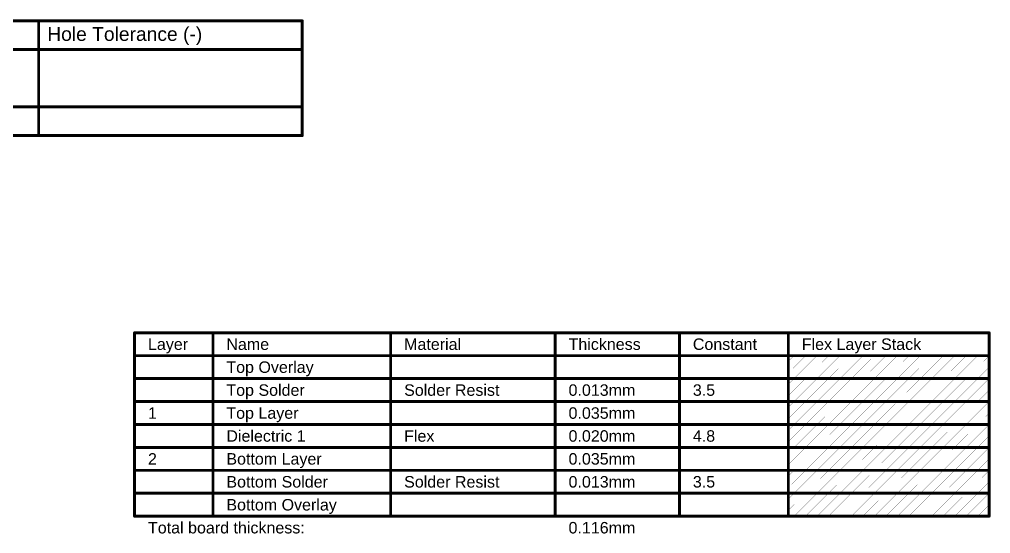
# Model space of a CAD drawing. Header units: inches. Extents: x -17 to 443, y -40 to 218.
# Drawn here: x 231.3 to 360.3, y 150.1 to 218.5 of the extents above; entities that cross this region are included whole.
import ezdxf

# ---------------------------------------------------------------- set-up
doc = ezdxf.new("R2010")
doc.units = ezdxf.units.IN
doc.layers.add('Drill Drawing', color=1, linetype='Continuous')
doc.layers.add('Fabrication', color=76, linetype='Continuous')
doc.styles.add('Arial', font='', dxfattribs={"height": 0.2})
doc.styles.get('Arial').set_extended_font_data('Arial')

msp = doc.modelspace()

# ---------------------------------------------------------------- linework, layer by layer
at = {"layer": 'Drill Drawing', "const_width": 0.381}
for points in [[(-1.12, 218.26), (268.9, 218.26)], [(233.89, 203.02), (233.89, 218.26)], [(268.9, 203.02), (268.9, 218.26)], [(-1.12, 214.45), (268.9, 214.45)], [(-1.12, 206.83), (268.9, 206.83)], [(-1.12, 203.02), (268.9, 203.02)]]:
    msp.add_lwpolyline(points, dxfattribs=at)
at = {"layer": 'Drill Drawing', "const_width": 0.191}
for points in [[(233.79, 218.26, 1), (233.98, 218.26, 1)], [(268.81, 218.26, 1), (269, 218.26, 1)], [(268.81, 218.26, 1), (269, 218.26, 1)], [(268.81, 214.45, 1), (269, 214.45, 1)], [(268.81, 206.83, 1), (269, 206.83, 1)], [(233.79, 203.02, 1), (233.98, 203.02, 1)], [(268.81, 203.02, 1), (269, 203.02, 1)], [(268.81, 203.02, 1), (269, 203.02, 1)]]:
    msp.add_lwpolyline(points, format="xyb", close=True, dxfattribs=at)
at = {"layer": 'Fabrication'}
for points, const_width in [([(246.63, 176.81), (360.14, 176.81)], 0.381), ([(246.63, 152.43), (246.63, 176.81)], 0.381), ([(257.04, 152.43), (257.04, 176.81)], 0.381), ([(280.65, 152.43), (280.65, 176.81)], 0.381), ([(302.49, 152.43), (302.49, 176.81)], 0.381), ([(319, 152.43), (319, 176.81)], 0.381), ([(333.47, 152.43), (333.47, 176.81)], 0.381), ([(360.14, 152.43), (360.14, 176.81)], 0.381), ([(246.63, 173.76), (360.14, 173.76)], 0.381), ([(333.47, 171.49), (335.75, 173.76)], 0.0254), ([(333.47, 173.01), (334.23, 173.76)], 0.0254), ([(334.23, 170.72), (337.28, 173.76)], 0.0254), ([(335.75, 170.72), (338.8, 173.76)], 0.0254), ([(337.28, 170.72), (340.32, 173.76)], 0.0254), ([(338.8, 170.72), (341.85, 173.76)], 0.0254), ([(340.32, 170.72), (343.37, 173.76)], 0.0254), ([(341.85, 170.72), (344.9, 173.76)], 0.0254), ([(343.37, 170.72), (346.42, 173.76)], 0.0254), ([(344.9, 170.72), (347.94, 173.76)], 0.0254), ([(346.42, 170.72), (349.47, 173.76)], 0.0254), ([(347.94, 170.72), (350.99, 173.76)], 0.0254), ([(349.47, 170.72), (352.52, 173.76)], 0.0254), ([(350.99, 170.72), (354.04, 173.76)], 0.0254), ([(352.52, 170.72), (355.56, 173.76)], 0.0254), ([(354.04, 170.72), (357.09, 173.76)], 0.0254), ([(355.56, 170.72), (358.61, 173.76)], 0.0254), ([(357.09, 170.72), (360.14, 173.76)], 0.0254), ([(358.61, 170.72), (360.14, 172.24)], 0.0254), ([(246.63, 170.72), (257.04, 170.72)], 0.381), ([(257.04, 170.72), (280.65, 170.72)], 0.381), ([(280.65, 170.72), (302.49, 170.72)], 0.381), ([(302.49, 170.72), (319, 170.72)], 0.381), ([(319, 170.72), (333.47, 170.72)], 0.381), ([(333.47, 170.72), (360.14, 170.72)], 0.381), ([(333.47, 168.44), (335.75, 170.72)], 0.0254), ([(333.47, 169.96), (334.23, 170.72)], 0.0254), ([(334.23, 167.67), (337.28, 170.72)], 0.0254), ([(335.75, 167.67), (338.8, 170.72)], 0.0254), ([(337.28, 167.67), (340.32, 170.72)], 0.0254), ([(338.8, 167.67), (341.85, 170.72)], 0.0254), ([(340.32, 167.67), (343.37, 170.72)], 0.0254), ([(341.85, 167.67), (344.9, 170.72)], 0.0254), ([(343.37, 167.67), (346.42, 170.72)], 0.0254), ([(344.9, 167.67), (347.94, 170.72)], 0.0254), ([(346.42, 167.67), (349.47, 170.72)], 0.0254), ([(347.94, 167.67), (350.99, 170.72)], 0.0254), ([(349.47, 167.67), (352.52, 170.72)], 0.0254), ([(350.99, 167.67), (354.04, 170.72)], 0.0254), ([(352.52, 167.67), (355.56, 170.72)], 0.0254), ([(354.04, 167.67), (357.09, 170.72)], 0.0254), ([(355.56, 167.67), (358.61, 170.72)], 0.0254), ([(357.09, 167.67), (360.14, 170.72)], 0.0254), ([(358.61, 167.67), (360.14, 169.19)], 0.0254), ([(246.63, 167.67), (257.04, 167.67)], 0.381), ([(257.04, 167.67), (280.65, 167.67)], 0.381), ([(280.65, 167.67), (302.49, 167.67)], 0.381), ([(302.49, 167.67), (319, 167.67)], 0.381), ([(319, 167.67), (333.47, 167.67)], 0.381), ([(333.47, 167.67), (360.14, 167.67)], 0.381), ([(333.47, 165.39), (335.75, 167.67)], 0.0254), ([(333.47, 166.91), (334.23, 167.67)], 0.0254), ([(334.23, 164.62), (337.28, 167.67)], 0.0254), ([(335.75, 164.62), (338.8, 167.67)], 0.0254), ([(337.28, 164.62), (340.32, 167.67)], 0.0254), ([(338.8, 164.62), (341.85, 167.67)], 0.0254), ([(340.32, 164.62), (343.37, 167.67)], 0.0254), ([(341.85, 164.62), (344.9, 167.67)], 0.0254), ([(343.37, 164.62), (346.42, 167.67)], 0.0254), ([(344.9, 164.62), (347.94, 167.67)], 0.0254), ([(346.42, 164.62), (349.47, 167.67)], 0.0254), ([(347.94, 164.62), (350.99, 167.67)], 0.0254), ([(349.47, 164.62), (352.52, 167.67)], 0.0254), ([(350.99, 164.62), (354.04, 167.67)], 0.0254), ([(352.52, 164.62), (355.56, 167.67)], 0.0254), ([(354.04, 164.62), (357.09, 167.67)], 0.0254), ([(355.56, 164.62), (358.61, 167.67)], 0.0254), ([(357.09, 164.62), (360.14, 167.67)], 0.0254), ([(358.61, 164.62), (360.14, 166.14)], 0.0254), ([(246.63, 164.62), (257.04, 164.62)], 0.381), ([(257.04, 164.62), (280.65, 164.62)], 0.381), ([(280.65, 164.62), (302.49, 164.62)], 0.381), ([(302.49, 164.62), (319, 164.62)], 0.381), ([(319, 164.62), (333.47, 164.62)], 0.381), ([(333.47, 164.62), (360.14, 164.62)], 0.381), ([(333.47, 162.34), (335.75, 164.62)], 0.0254), ([(333.47, 163.87), (334.23, 164.62)], 0.0254), ([(334.23, 161.57), (337.28, 164.62)], 0.0254), ([(335.75, 161.57), (338.8, 164.62)], 0.0254), ([(337.28, 161.57), (340.32, 164.62)], 0.0254), ([(338.8, 161.57), (341.85, 164.62)], 0.0254), ([(340.32, 161.57), (343.37, 164.62)], 0.0254), ([(341.85, 161.57), (344.9, 164.62)], 0.0254), ([(343.37, 161.57), (346.42, 164.62)], 0.0254), ([(344.9, 161.57), (347.94, 164.62)], 0.0254), ([(346.42, 161.57), (349.47, 164.62)], 0.0254), ([(347.94, 161.57), (350.99, 164.62)], 0.0254), ([(349.47, 161.57), (352.52, 164.62)], 0.0254), ([(350.99, 161.57), (354.04, 164.62)], 0.0254), ([(352.52, 161.57), (355.56, 164.62)], 0.0254), ([(354.04, 161.57), (357.09, 164.62)], 0.0254), ([(355.56, 161.57), (358.61, 164.62)], 0.0254), ([(357.09, 161.57), (360.14, 164.62)], 0.0254), ([(358.61, 161.57), (360.14, 163.1)], 0.0254), ([(246.63, 161.57), (257.04, 161.57)], 0.381), ([(257.04, 161.57), (280.65, 161.57)], 0.381), ([(280.65, 161.57), (302.49, 161.57)], 0.381), ([(302.49, 161.57), (319, 161.57)], 0.381), ([(319, 161.57), (333.47, 161.57)], 0.381), ([(333.47, 161.57), (360.14, 161.57)], 0.381), ([(333.47, 159.29), (335.75, 161.57)], 0.0254), ([(333.47, 160.82), (334.23, 161.57)], 0.0254), ([(334.23, 158.52), (337.28, 161.57)], 0.0254), ([(335.75, 158.52), (338.8, 161.57)], 0.0254), ([(337.28, 158.52), (340.32, 161.57)], 0.0254), ([(338.8, 158.52), (341.85, 161.57)], 0.0254), ([(340.32, 158.52), (343.37, 161.57)], 0.0254), ([(341.85, 158.52), (344.9, 161.57)], 0.0254), ([(343.37, 158.52), (346.42, 161.57)], 0.0254), ([(344.9, 158.52), (347.94, 161.57)], 0.0254), ([(346.42, 158.52), (349.47, 161.57)], 0.0254), ([(347.94, 158.52), (350.99, 161.57)], 0.0254), ([(349.47, 158.52), (352.52, 161.57)], 0.0254), ([(350.99, 158.52), (354.04, 161.57)], 0.0254), ([(352.52, 158.52), (355.56, 161.57)], 0.0254), ([(354.04, 158.52), (357.09, 161.57)], 0.0254), ([(355.56, 158.52), (358.61, 161.57)], 0.0254), ([(357.09, 158.52), (360.14, 161.57)], 0.0254), ([(358.61, 158.52), (360.14, 160.05)], 0.0254), ([(246.63, 158.52), (257.04, 158.52)], 0.381), ([(257.04, 158.52), (280.65, 158.52)], 0.381), ([(280.65, 158.52), (302.49, 158.52)], 0.381), ([(302.49, 158.52), (319, 158.52)], 0.381), ([(319, 158.52), (333.47, 158.52)], 0.381), ([(333.47, 158.52), (360.14, 158.52)], 0.381), ([(333.47, 156.25), (335.75, 158.52)], 0.0254), ([(333.47, 157.77), (334.23, 158.52)], 0.0254), ([(334.23, 155.48), (337.28, 158.52)], 0.0254), ([(335.75, 155.48), (338.8, 158.52)], 0.0254), ([(337.28, 155.48), (340.32, 158.52)], 0.0254), ([(338.8, 155.48), (341.85, 158.52)], 0.0254), ([(340.32, 155.48), (343.37, 158.52)], 0.0254), ([(341.85, 155.48), (344.9, 158.52)], 0.0254), ([(343.37, 155.48), (346.42, 158.52)], 0.0254), ([(344.9, 155.48), (347.94, 158.52)], 0.0254), ([(346.42, 155.48), (349.47, 158.52)], 0.0254), ([(347.94, 155.48), (350.99, 158.52)], 0.0254), ([(349.47, 155.48), (352.52, 158.52)], 0.0254), ([(350.99, 155.48), (354.04, 158.52)], 0.0254), ([(352.52, 155.48), (355.56, 158.52)], 0.0254), ([(354.04, 155.48), (357.09, 158.52)], 0.0254), ([(355.56, 155.48), (358.61, 158.52)], 0.0254), ([(357.09, 155.48), (360.14, 158.52)], 0.0254), ([(358.61, 155.48), (360.14, 157)], 0.0254), ([(246.63, 155.48), (257.04, 155.48)], 0.381), ([(257.04, 155.48), (280.65, 155.48)], 0.381), ([(280.65, 155.48), (302.49, 155.48)], 0.381), ([(302.49, 155.48), (319, 155.48)], 0.381), ([(319, 155.48), (333.47, 155.48)], 0.381), ([(333.47, 155.48), (360.14, 155.48)], 0.381), ([(333.47, 153.2), (335.75, 155.48)], 0.0254), ([(333.47, 154.72), (334.23, 155.48)], 0.0254), ([(334.23, 152.43), (337.28, 155.48)], 0.0254), ([(335.75, 152.43), (338.8, 155.48)], 0.0254), ([(337.28, 152.43), (340.32, 155.48)], 0.0254), ([(338.8, 152.43), (341.85, 155.48)], 0.0254), ([(340.32, 152.43), (343.37, 155.48)], 0.0254), ([(341.85, 152.43), (344.9, 155.48)], 0.0254), ([(343.37, 152.43), (346.42, 155.48)], 0.0254), ([(344.9, 152.43), (347.94, 155.48)], 0.0254), ([(346.42, 152.43), (349.47, 155.48)], 0.0254), ([(347.94, 152.43), (350.99, 155.48)], 0.0254), ([(349.47, 152.43), (352.52, 155.48)], 0.0254), ([(350.99, 152.43), (354.04, 155.48)], 0.0254), ([(352.52, 152.43), (355.56, 155.48)], 0.0254), ([(354.04, 152.43), (357.09, 155.48)], 0.0254), ([(355.56, 152.43), (358.61, 155.48)], 0.0254), ([(357.09, 152.43), (360.14, 155.48)], 0.0254), ([(358.61, 152.43), (360.14, 153.95)], 0.0254), ([(246.63, 152.43), (257.04, 152.43)], 0.381), ([(257.04, 152.43), (280.65, 152.43)], 0.381), ([(280.65, 152.43), (302.49, 152.43)], 0.381), ([(302.49, 152.43), (319, 152.43)], 0.381), ([(319, 152.43), (333.47, 152.43)], 0.381), ([(333.47, 152.43), (360.14, 152.43)], 0.381)]:
    msp.add_lwpolyline(points, dxfattribs=dict(at, const_width=const_width))
for points, const_width in [([(246.53, 176.81, 1), (246.72, 176.81, 1)], 0.191), ([(246.53, 176.81, 1), (246.72, 176.81, 1)], 0.191), ([(256.94, 176.81, 1), (257.13, 176.81, 1)], 0.191), ([(280.56, 176.81, 1), (280.75, 176.81, 1)], 0.191), ([(302.4, 176.81, 1), (302.59, 176.81, 1)], 0.191), ([(318.9, 176.81, 1), (319.09, 176.81, 1)], 0.191), ([(333.38, 176.81, 1), (333.57, 176.81, 1)], 0.191), ([(360.04, 176.81, 1), (360.23, 176.81, 1)], 0.191), ([(360.04, 176.81, 1), (360.23, 176.81, 1)], 0.191), ([(246.53, 173.76, 1), (246.72, 173.76, 1)], 0.191), ([(333.47, 173.01, 1), (333.48, 173.01, 1)], 0.0127), ([(334.22, 173.76, 1), (334.23, 173.76, 1)], 0.0127), ([(335.75, 173.76, 1), (335.76, 173.76, 1)], 0.0127), ([(337.27, 173.76, 1), (337.28, 173.76, 1)], 0.0127), ([(338.79, 173.76, 1), (338.81, 173.76, 1)], 0.0127), ([(340.32, 173.76, 1), (340.33, 173.76, 1)], 0.0127), ([(341.84, 173.76, 1), (341.85, 173.76, 1)], 0.0127), ([(343.37, 173.76, 1), (343.38, 173.76, 1)], 0.0127), ([(344.89, 173.76, 1), (344.9, 173.76, 1)], 0.0127), ([(346.41, 173.76, 1), (346.43, 173.76, 1)], 0.0127), ([(347.94, 173.76, 1), (347.95, 173.76, 1)], 0.0127), ([(349.46, 173.76, 1), (349.47, 173.76, 1)], 0.0127), ([(350.99, 173.76, 1), (351, 173.76, 1)], 0.0127), ([(352.51, 173.76, 1), (352.52, 173.76, 1)], 0.0127), ([(354.03, 173.76, 1), (354.05, 173.76, 1)], 0.0127), ([(355.56, 173.76, 1), (355.57, 173.76, 1)], 0.0127), ([(357.08, 173.76, 1), (357.09, 173.76, 1)], 0.0127), ([(358.61, 173.76, 1), (358.62, 173.76, 1)], 0.0127), ([(360.04, 173.76, 1), (360.23, 173.76, 1)], 0.191), ([(360.13, 173.76, 1), (360.14, 173.76, 1)], 0.0127), ([(360.13, 172.24, 1), (360.14, 172.24, 1)], 0.0127), ([(246.53, 170.72, 1), (246.72, 170.72, 1)], 0.191), ([(256.94, 170.72, 1), (257.13, 170.72, 1)], 0.191), ([(256.94, 170.72, 1), (257.13, 170.72, 1)], 0.191), ([(280.56, 170.72, 1), (280.75, 170.72, 1)], 0.191), ([(280.56, 170.72, 1), (280.75, 170.72, 1)], 0.191), ([(302.4, 170.72, 1), (302.59, 170.72, 1)], 0.191), ([(302.4, 170.72, 1), (302.59, 170.72, 1)], 0.191), ([(318.9, 170.72, 1), (319.09, 170.72, 1)], 0.191), ([(318.9, 170.72, 1), (319.09, 170.72, 1)], 0.191), ([(333.38, 170.72, 1), (333.57, 170.72, 1)], 0.191), ([(333.38, 170.72, 1), (333.57, 170.72, 1)], 0.191), ([(333.47, 171.49, 1), (333.48, 171.49, 1)], 0.0127), ([(334.22, 170.72, 1), (334.23, 170.72, 1)], 0.0127), ([(334.22, 170.72, 1), (334.23, 170.72, 1)], 0.0127), ([(335.75, 170.72, 1), (335.76, 170.72, 1)], 0.0127), ([(335.75, 170.72, 1), (335.76, 170.72, 1)], 0.0127), ([(337.27, 170.72, 1), (337.28, 170.72, 1)], 0.0127), ([(337.27, 170.72, 1), (337.28, 170.72, 1)], 0.0127), ([(338.79, 170.72, 1), (338.81, 170.72, 1)], 0.0127), ([(338.79, 170.72, 1), (338.81, 170.72, 1)], 0.0127), ([(340.32, 170.72, 1), (340.33, 170.72, 1)], 0.0127), ([(340.32, 170.72, 1), (340.33, 170.72, 1)], 0.0127), ([(341.84, 170.72, 1), (341.85, 170.72, 1)], 0.0127), ([(341.84, 170.72, 1), (341.85, 170.72, 1)], 0.0127), ([(343.37, 170.72, 1), (343.38, 170.72, 1)], 0.0127), ([(343.37, 170.72, 1), (343.38, 170.72, 1)], 0.0127), ([(344.89, 170.72, 1), (344.9, 170.72, 1)], 0.0127), ([(344.89, 170.72, 1), (344.9, 170.72, 1)], 0.0127), ([(346.41, 170.72, 1), (346.43, 170.72, 1)], 0.0127), ([(346.41, 170.72, 1), (346.43, 170.72, 1)], 0.0127), ([(347.94, 170.72, 1), (347.95, 170.72, 1)], 0.0127), ([(347.94, 170.72, 1), (347.95, 170.72, 1)], 0.0127), ([(349.46, 170.72, 1), (349.47, 170.72, 1)], 0.0127), ([(349.46, 170.72, 1), (349.47, 170.72, 1)], 0.0127), ([(350.99, 170.72, 1), (351, 170.72, 1)], 0.0127), ([(350.99, 170.72, 1), (351, 170.72, 1)], 0.0127), ([(352.51, 170.72, 1), (352.52, 170.72, 1)], 0.0127), ([(352.51, 170.72, 1), (352.52, 170.72, 1)], 0.0127), ([(354.03, 170.72, 1), (354.05, 170.72, 1)], 0.0127), ([(354.03, 170.72, 1), (354.05, 170.72, 1)], 0.0127), ([(355.56, 170.72, 1), (355.57, 170.72, 1)], 0.0127), ([(355.56, 170.72, 1), (355.57, 170.72, 1)], 0.0127), ([(357.08, 170.72, 1), (357.09, 170.72, 1)], 0.0127), ([(357.08, 170.72, 1), (357.09, 170.72, 1)], 0.0127), ([(358.61, 170.72, 1), (358.62, 170.72, 1)], 0.0127), ([(358.61, 170.72, 1), (358.62, 170.72, 1)], 0.0127), ([(360.04, 170.72, 1), (360.23, 170.72, 1)], 0.191), ([(360.13, 170.72, 1), (360.14, 170.72, 1)], 0.0127), ([(333.47, 169.96, 1), (333.48, 169.96, 1)], 0.0127), ([(360.13, 169.19, 1), (360.14, 169.19, 1)], 0.0127), ([(246.53, 167.67, 1), (246.72, 167.67, 1)], 0.191), ([(256.94, 167.67, 1), (257.13, 167.67, 1)], 0.191), ([(256.94, 167.67, 1), (257.13, 167.67, 1)], 0.191), ([(280.56, 167.67, 1), (280.75, 167.67, 1)], 0.191), ([(280.56, 167.67, 1), (280.75, 167.67, 1)], 0.191), ([(302.4, 167.67, 1), (302.59, 167.67, 1)], 0.191), ([(302.4, 167.67, 1), (302.59, 167.67, 1)], 0.191), ([(318.9, 167.67, 1), (319.09, 167.67, 1)], 0.191), ([(318.9, 167.67, 1), (319.09, 167.67, 1)], 0.191), ([(333.38, 167.67, 1), (333.57, 167.67, 1)], 0.191), ([(333.38, 167.67, 1), (333.57, 167.67, 1)], 0.191), ([(333.47, 168.44, 1), (333.48, 168.44, 1)], 0.0127), ([(360.04, 167.67, 1), (360.23, 167.67, 1)], 0.191), ([(333.47, 166.91, 1), (333.48, 166.91, 1)], 0.0127), ([(334.22, 167.67, 1), (334.23, 167.67, 1)], 0.0127), ([(334.22, 167.67, 1), (334.23, 167.67, 1)], 0.0127), ([(335.75, 167.67, 1), (335.76, 167.67, 1)], 0.0127), ([(335.75, 167.67, 1), (335.76, 167.67, 1)], 0.0127), ([(337.27, 167.67, 1), (337.28, 167.67, 1)], 0.0127), ([(337.27, 167.67, 1), (337.28, 167.67, 1)], 0.0127), ([(338.79, 167.67, 1), (338.81, 167.67, 1)], 0.0127), ([(338.79, 167.67, 1), (338.81, 167.67, 1)], 0.0127), ([(340.32, 167.67, 1), (340.33, 167.67, 1)], 0.0127), ([(340.32, 167.67, 1), (340.33, 167.67, 1)], 0.0127), ([(341.84, 167.67, 1), (341.85, 167.67, 1)], 0.0127), ([(341.84, 167.67, 1), (341.85, 167.67, 1)], 0.0127), ([(343.37, 167.67, 1), (343.38, 167.67, 1)], 0.0127), ([(343.37, 167.67, 1), (343.38, 167.67, 1)], 0.0127), ([(344.89, 167.67, 1), (344.9, 167.67, 1)], 0.0127), ([(344.89, 167.67, 1), (344.9, 167.67, 1)], 0.0127), ([(346.41, 167.67, 1), (346.43, 167.67, 1)], 0.0127), ([(346.41, 167.67, 1), (346.43, 167.67, 1)], 0.0127), ([(347.94, 167.67, 1), (347.95, 167.67, 1)], 0.0127), ([(347.94, 167.67, 1), (347.95, 167.67, 1)], 0.0127), ([(349.46, 167.67, 1), (349.47, 167.67, 1)], 0.0127), ([(349.46, 167.67, 1), (349.47, 167.67, 1)], 0.0127), ([(350.99, 167.67, 1), (351, 167.67, 1)], 0.0127), ([(350.99, 167.67, 1), (351, 167.67, 1)], 0.0127), ([(352.51, 167.67, 1), (352.52, 167.67, 1)], 0.0127), ([(352.51, 167.67, 1), (352.52, 167.67, 1)], 0.0127), ([(354.03, 167.67, 1), (354.05, 167.67, 1)], 0.0127), ([(354.03, 167.67, 1), (354.05, 167.67, 1)], 0.0127), ([(355.56, 167.67, 1), (355.57, 167.67, 1)], 0.0127), ([(355.56, 167.67, 1), (355.57, 167.67, 1)], 0.0127), ([(357.08, 167.67, 1), (357.09, 167.67, 1)], 0.0127), ([(357.08, 167.67, 1), (357.09, 167.67, 1)], 0.0127), ([(358.61, 167.67, 1), (358.62, 167.67, 1)], 0.0127), ([(358.61, 167.67, 1), (358.62, 167.67, 1)], 0.0127), ([(360.13, 167.67, 1), (360.14, 167.67, 1)], 0.0127), ([(333.47, 165.39, 1), (333.48, 165.39, 1)], 0.0127), ([(360.13, 166.14, 1), (360.14, 166.14, 1)], 0.0127), ([(246.53, 164.62, 1), (246.72, 164.62, 1)], 0.191), ([(256.94, 164.62, 1), (257.13, 164.62, 1)], 0.191), ([(256.94, 164.62, 1), (257.13, 164.62, 1)], 0.191), ([(280.56, 164.62, 1), (280.75, 164.62, 1)], 0.191), ([(280.56, 164.62, 1), (280.75, 164.62, 1)], 0.191), ([(302.4, 164.62, 1), (302.59, 164.62, 1)], 0.191), ([(302.4, 164.62, 1), (302.59, 164.62, 1)], 0.191), ([(318.9, 164.62, 1), (319.09, 164.62, 1)], 0.191), ([(318.9, 164.62, 1), (319.09, 164.62, 1)], 0.191), ([(333.38, 164.62, 1), (333.57, 164.62, 1)], 0.191), ([(333.38, 164.62, 1), (333.57, 164.62, 1)], 0.191), ([(333.47, 163.87, 1), (333.48, 163.87, 1)], 0.0127), ([(334.22, 164.62, 1), (334.23, 164.62, 1)], 0.0127), ([(334.22, 164.62, 1), (334.23, 164.62, 1)], 0.0127), ([(335.75, 164.62, 1), (335.76, 164.62, 1)], 0.0127), ([(335.75, 164.62, 1), (335.76, 164.62, 1)], 0.0127), ([(337.27, 164.62, 1), (337.28, 164.62, 1)], 0.0127), ([(337.27, 164.62, 1), (337.28, 164.62, 1)], 0.0127), ([(338.79, 164.62, 1), (338.81, 164.62, 1)], 0.0127), ([(338.79, 164.62, 1), (338.81, 164.62, 1)], 0.0127), ([(340.32, 164.62, 1), (340.33, 164.62, 1)], 0.0127), ([(340.32, 164.62, 1), (340.33, 164.62, 1)], 0.0127), ([(341.84, 164.62, 1), (341.85, 164.62, 1)], 0.0127), ([(341.84, 164.62, 1), (341.85, 164.62, 1)], 0.0127), ([(343.37, 164.62, 1), (343.38, 164.62, 1)], 0.0127), ([(343.37, 164.62, 1), (343.38, 164.62, 1)], 0.0127), ([(344.89, 164.62, 1), (344.9, 164.62, 1)], 0.0127), ([(344.89, 164.62, 1), (344.9, 164.62, 1)], 0.0127), ([(346.41, 164.62, 1), (346.43, 164.62, 1)], 0.0127), ([(346.41, 164.62, 1), (346.43, 164.62, 1)], 0.0127), ([(347.94, 164.62, 1), (347.95, 164.62, 1)], 0.0127), ([(347.94, 164.62, 1), (347.95, 164.62, 1)], 0.0127), ([(349.46, 164.62, 1), (349.47, 164.62, 1)], 0.0127), ([(349.46, 164.62, 1), (349.47, 164.62, 1)], 0.0127), ([(350.99, 164.62, 1), (351, 164.62, 1)], 0.0127), ([(350.99, 164.62, 1), (351, 164.62, 1)], 0.0127), ([(352.51, 164.62, 1), (352.52, 164.62, 1)], 0.0127), ([(352.51, 164.62, 1), (352.52, 164.62, 1)], 0.0127), ([(354.03, 164.62, 1), (354.05, 164.62, 1)], 0.0127), ([(354.03, 164.62, 1), (354.05, 164.62, 1)], 0.0127), ([(355.56, 164.62, 1), (355.57, 164.62, 1)], 0.0127), ([(355.56, 164.62, 1), (355.57, 164.62, 1)], 0.0127), ([(357.08, 164.62, 1), (357.09, 164.62, 1)], 0.0127), ([(357.08, 164.62, 1), (357.09, 164.62, 1)], 0.0127), ([(358.61, 164.62, 1), (358.62, 164.62, 1)], 0.0127), ([(358.61, 164.62, 1), (358.62, 164.62, 1)], 0.0127), ([(360.04, 164.62, 1), (360.23, 164.62, 1)], 0.191), ([(360.13, 164.62, 1), (360.14, 164.62, 1)], 0.0127), ([(360.13, 163.1, 1), (360.14, 163.1, 1)], 0.0127), ([(246.53, 161.57, 1), (246.72, 161.57, 1)], 0.191), ([(256.94, 161.57, 1), (257.13, 161.57, 1)], 0.191), ([(256.94, 161.57, 1), (257.13, 161.57, 1)], 0.191), ([(280.56, 161.57, 1), (280.75, 161.57, 1)], 0.191), ([(280.56, 161.57, 1), (280.75, 161.57, 1)], 0.191), ([(302.4, 161.57, 1), (302.59, 161.57, 1)], 0.191), ([(302.4, 161.57, 1), (302.59, 161.57, 1)], 0.191), ([(318.9, 161.57, 1), (319.09, 161.57, 1)], 0.191), ([(318.9, 161.57, 1), (319.09, 161.57, 1)], 0.191), ([(333.38, 161.57, 1), (333.57, 161.57, 1)], 0.191), ([(333.38, 161.57, 1), (333.57, 161.57, 1)], 0.191), ([(333.47, 162.34, 1), (333.48, 162.34, 1)], 0.0127), ([(334.22, 161.57, 1), (334.23, 161.57, 1)], 0.0127), ([(334.22, 161.57, 1), (334.23, 161.57, 1)], 0.0127), ([(335.75, 161.57, 1), (335.76, 161.57, 1)], 0.0127), ([(335.75, 161.57, 1), (335.76, 161.57, 1)], 0.0127), ([(337.27, 161.57, 1), (337.28, 161.57, 1)], 0.0127), ([(337.27, 161.57, 1), (337.28, 161.57, 1)], 0.0127), ([(338.79, 161.57, 1), (338.81, 161.57, 1)], 0.0127), ([(338.79, 161.57, 1), (338.81, 161.57, 1)], 0.0127), ([(340.32, 161.57, 1), (340.33, 161.57, 1)], 0.0127), ([(340.32, 161.57, 1), (340.33, 161.57, 1)], 0.0127), ([(341.84, 161.57, 1), (341.85, 161.57, 1)], 0.0127), ([(341.84, 161.57, 1), (341.85, 161.57, 1)], 0.0127), ([(343.37, 161.57, 1), (343.38, 161.57, 1)], 0.0127), ([(343.37, 161.57, 1), (343.38, 161.57, 1)], 0.0127), ([(344.89, 161.57, 1), (344.9, 161.57, 1)], 0.0127), ([(344.89, 161.57, 1), (344.9, 161.57, 1)], 0.0127), ([(346.41, 161.57, 1), (346.43, 161.57, 1)], 0.0127), ([(346.41, 161.57, 1), (346.43, 161.57, 1)], 0.0127), ([(347.94, 161.57, 1), (347.95, 161.57, 1)], 0.0127), ([(347.94, 161.57, 1), (347.95, 161.57, 1)], 0.0127), ([(349.46, 161.57, 1), (349.47, 161.57, 1)], 0.0127), ([(349.46, 161.57, 1), (349.47, 161.57, 1)], 0.0127), ([(350.99, 161.57, 1), (351, 161.57, 1)], 0.0127), ([(350.99, 161.57, 1), (351, 161.57, 1)], 0.0127), ([(352.51, 161.57, 1), (352.52, 161.57, 1)], 0.0127), ([(352.51, 161.57, 1), (352.52, 161.57, 1)], 0.0127), ([(354.03, 161.57, 1), (354.05, 161.57, 1)], 0.0127), ([(354.03, 161.57, 1), (354.05, 161.57, 1)], 0.0127), ([(355.56, 161.57, 1), (355.57, 161.57, 1)], 0.0127), ([(355.56, 161.57, 1), (355.57, 161.57, 1)], 0.0127), ([(357.08, 161.57, 1), (357.09, 161.57, 1)], 0.0127), ([(357.08, 161.57, 1), (357.09, 161.57, 1)], 0.0127), ([(358.61, 161.57, 1), (358.62, 161.57, 1)], 0.0127), ([(358.61, 161.57, 1), (358.62, 161.57, 1)], 0.0127), ([(360.04, 161.57, 1), (360.23, 161.57, 1)], 0.191), ([(360.13, 161.57, 1), (360.14, 161.57, 1)], 0.0127), ([(333.47, 160.82, 1), (333.48, 160.82, 1)], 0.0127), ([(360.13, 160.05, 1), (360.14, 160.05, 1)], 0.0127), ([(246.53, 158.52, 1), (246.72, 158.52, 1)], 0.191), ([(256.94, 158.52, 1), (257.13, 158.52, 1)], 0.191), ([(256.94, 158.52, 1), (257.13, 158.52, 1)], 0.191), ([(280.56, 158.52, 1), (280.75, 158.52, 1)], 0.191), ([(280.56, 158.52, 1), (280.75, 158.52, 1)], 0.191), ([(302.4, 158.52, 1), (302.59, 158.52, 1)], 0.191), ([(302.4, 158.52, 1), (302.59, 158.52, 1)], 0.191), ([(318.9, 158.52, 1), (319.09, 158.52, 1)], 0.191), ([(318.9, 158.52, 1), (319.09, 158.52, 1)], 0.191), ([(333.38, 158.52, 1), (333.57, 158.52, 1)], 0.191), ([(333.38, 158.52, 1), (333.57, 158.52, 1)], 0.191), ([(333.47, 159.29, 1), (333.48, 159.29, 1)], 0.0127), ([(360.04, 158.52, 1), (360.23, 158.52, 1)], 0.191), ([(333.47, 157.77, 1), (333.48, 157.77, 1)], 0.0127), ([(334.22, 158.52, 1), (334.23, 158.52, 1)], 0.0127), ([(334.22, 158.52, 1), (334.23, 158.52, 1)], 0.0127), ([(335.75, 158.52, 1), (335.76, 158.52, 1)], 0.0127), ([(335.75, 158.52, 1), (335.76, 158.52, 1)], 0.0127), ([(337.27, 158.52, 1), (337.28, 158.52, 1)], 0.0127), ([(337.27, 158.52, 1), (337.28, 158.52, 1)], 0.0127), ([(338.79, 158.52, 1), (338.81, 158.52, 1)], 0.0127), ([(338.79, 158.52, 1), (338.81, 158.52, 1)], 0.0127), ([(340.32, 158.52, 1), (340.33, 158.52, 1)], 0.0127), ([(340.32, 158.52, 1), (340.33, 158.52, 1)], 0.0127), ([(341.84, 158.52, 1), (341.85, 158.52, 1)], 0.0127), ([(341.84, 158.52, 1), (341.85, 158.52, 1)], 0.0127), ([(343.37, 158.52, 1), (343.38, 158.52, 1)], 0.0127), ([(343.37, 158.52, 1), (343.38, 158.52, 1)], 0.0127), ([(344.89, 158.52, 1), (344.9, 158.52, 1)], 0.0127), ([(344.89, 158.52, 1), (344.9, 158.52, 1)], 0.0127), ([(346.41, 158.52, 1), (346.43, 158.52, 1)], 0.0127), ([(346.41, 158.52, 1), (346.43, 158.52, 1)], 0.0127), ([(347.94, 158.52, 1), (347.95, 158.52, 1)], 0.0127), ([(347.94, 158.52, 1), (347.95, 158.52, 1)], 0.0127), ([(349.46, 158.52, 1), (349.47, 158.52, 1)], 0.0127), ([(349.46, 158.52, 1), (349.47, 158.52, 1)], 0.0127), ([(350.99, 158.52, 1), (351, 158.52, 1)], 0.0127), ([(350.99, 158.52, 1), (351, 158.52, 1)], 0.0127), ([(352.51, 158.52, 1), (352.52, 158.52, 1)], 0.0127), ([(352.51, 158.52, 1), (352.52, 158.52, 1)], 0.0127), ([(354.03, 158.52, 1), (354.05, 158.52, 1)], 0.0127), ([(354.03, 158.52, 1), (354.05, 158.52, 1)], 0.0127), ([(355.56, 158.52, 1), (355.57, 158.52, 1)], 0.0127), ([(355.56, 158.52, 1), (355.57, 158.52, 1)], 0.0127), ([(357.08, 158.52, 1), (357.09, 158.52, 1)], 0.0127), ([(357.08, 158.52, 1), (357.09, 158.52, 1)], 0.0127), ([(358.61, 158.52, 1), (358.62, 158.52, 1)], 0.0127), ([(358.61, 158.52, 1), (358.62, 158.52, 1)], 0.0127), ([(360.13, 158.52, 1), (360.14, 158.52, 1)], 0.0127), ([(333.47, 156.25, 1), (333.48, 156.25, 1)], 0.0127), ([(360.13, 157, 1), (360.14, 157, 1)], 0.0127), ([(246.53, 155.48, 1), (246.72, 155.48, 1)], 0.191), ([(256.94, 155.48, 1), (257.13, 155.48, 1)], 0.191), ([(256.94, 155.48, 1), (257.13, 155.48, 1)], 0.191), ([(280.56, 155.48, 1), (280.75, 155.48, 1)], 0.191), ([(280.56, 155.48, 1), (280.75, 155.48, 1)], 0.191), ([(302.4, 155.48, 1), (302.59, 155.48, 1)], 0.191), ([(302.4, 155.48, 1), (302.59, 155.48, 1)], 0.191), ([(318.9, 155.48, 1), (319.09, 155.48, 1)], 0.191), ([(318.9, 155.48, 1), (319.09, 155.48, 1)], 0.191), ([(333.38, 155.48, 1), (333.57, 155.48, 1)], 0.191), ([(333.38, 155.48, 1), (333.57, 155.48, 1)], 0.191), ([(334.22, 155.48, 1), (334.23, 155.48, 1)], 0.0127), ([(334.22, 155.48, 1), (334.23, 155.48, 1)], 0.0127), ([(335.75, 155.48, 1), (335.76, 155.48, 1)], 0.0127), ([(335.75, 155.48, 1), (335.76, 155.48, 1)], 0.0127), ([(337.27, 155.48, 1), (337.28, 155.48, 1)], 0.0127), ([(337.27, 155.48, 1), (337.28, 155.48, 1)], 0.0127), ([(338.79, 155.48, 1), (338.81, 155.48, 1)], 0.0127), ([(338.79, 155.48, 1), (338.81, 155.48, 1)], 0.0127), ([(340.32, 155.48, 1), (340.33, 155.48, 1)], 0.0127), ([(340.32, 155.48, 1), (340.33, 155.48, 1)], 0.0127), ([(341.84, 155.48, 1), (341.85, 155.48, 1)], 0.0127), ([(341.84, 155.48, 1), (341.85, 155.48, 1)], 0.0127), ([(343.37, 155.48, 1), (343.38, 155.48, 1)], 0.0127), ([(343.37, 155.48, 1), (343.38, 155.48, 1)], 0.0127), ([(344.89, 155.48, 1), (344.9, 155.48, 1)], 0.0127), ([(344.89, 155.48, 1), (344.9, 155.48, 1)], 0.0127), ([(346.41, 155.48, 1), (346.43, 155.48, 1)], 0.0127), ([(346.41, 155.48, 1), (346.43, 155.48, 1)], 0.0127), ([(347.94, 155.48, 1), (347.95, 155.48, 1)], 0.0127), ([(347.94, 155.48, 1), (347.95, 155.48, 1)], 0.0127), ([(349.46, 155.48, 1), (349.47, 155.48, 1)], 0.0127), ([(349.46, 155.48, 1), (349.47, 155.48, 1)], 0.0127), ([(350.99, 155.48, 1), (351, 155.48, 1)], 0.0127), ([(350.99, 155.48, 1), (351, 155.48, 1)], 0.0127), ([(352.51, 155.48, 1), (352.52, 155.48, 1)], 0.0127), ([(352.51, 155.48, 1), (352.52, 155.48, 1)], 0.0127), ([(354.03, 155.48, 1), (354.05, 155.48, 1)], 0.0127), ([(354.03, 155.48, 1), (354.05, 155.48, 1)], 0.0127), ([(355.56, 155.48, 1), (355.57, 155.48, 1)], 0.0127), ([(355.56, 155.48, 1), (355.57, 155.48, 1)], 0.0127), ([(357.08, 155.48, 1), (357.09, 155.48, 1)], 0.0127), ([(357.08, 155.48, 1), (357.09, 155.48, 1)], 0.0127), ([(358.61, 155.48, 1), (358.62, 155.48, 1)], 0.0127), ([(358.61, 155.48, 1), (358.62, 155.48, 1)], 0.0127), ([(360.04, 155.48, 1), (360.23, 155.48, 1)], 0.191), ([(360.13, 155.48, 1), (360.14, 155.48, 1)], 0.0127), ([(333.47, 154.72, 1), (333.48, 154.72, 1)], 0.0127), ([(360.13, 153.95, 1), (360.14, 153.95, 1)], 0.0127), ([(246.53, 152.43, 1), (246.72, 152.43, 1)], 0.191), ([(246.53, 152.43, 1), (246.72, 152.43, 1)], 0.191), ([(256.94, 152.43, 1), (257.13, 152.43, 1)], 0.191), ([(256.94, 152.43, 1), (257.13, 152.43, 1)], 0.191), ([(256.94, 152.43, 1), (257.13, 152.43, 1)], 0.191), ([(280.56, 152.43, 1), (280.75, 152.43, 1)], 0.191), ([(280.56, 152.43, 1), (280.75, 152.43, 1)], 0.191), ([(280.56, 152.43, 1), (280.75, 152.43, 1)], 0.191), ([(302.4, 152.43, 1), (302.59, 152.43, 1)], 0.191), ([(302.4, 152.43, 1), (302.59, 152.43, 1)], 0.191), ([(302.4, 152.43, 1), (302.59, 152.43, 1)], 0.191), ([(318.9, 152.43, 1), (319.09, 152.43, 1)], 0.191), ([(318.9, 152.43, 1), (319.09, 152.43, 1)], 0.191), ([(318.9, 152.43, 1), (319.09, 152.43, 1)], 0.191), ([(333.38, 152.43, 1), (333.57, 152.43, 1)], 0.191), ([(333.38, 152.43, 1), (333.57, 152.43, 1)], 0.191), ([(333.38, 152.43, 1), (333.57, 152.43, 1)], 0.191), ([(333.47, 153.2, 1), (333.48, 153.2, 1)], 0.0127), ([(334.22, 152.43, 1), (334.23, 152.43, 1)], 0.0127), ([(335.75, 152.43, 1), (335.76, 152.43, 1)], 0.0127), ([(337.27, 152.43, 1), (337.28, 152.43, 1)], 0.0127), ([(338.79, 152.43, 1), (338.81, 152.43, 1)], 0.0127), ([(340.32, 152.43, 1), (340.33, 152.43, 1)], 0.0127), ([(341.84, 152.43, 1), (341.85, 152.43, 1)], 0.0127), ([(343.37, 152.43, 1), (343.38, 152.43, 1)], 0.0127), ([(344.89, 152.43, 1), (344.9, 152.43, 1)], 0.0127), ([(346.41, 152.43, 1), (346.43, 152.43, 1)], 0.0127), ([(347.94, 152.43, 1), (347.95, 152.43, 1)], 0.0127), ([(349.46, 152.43, 1), (349.47, 152.43, 1)], 0.0127), ([(350.99, 152.43, 1), (351, 152.43, 1)], 0.0127), ([(352.51, 152.43, 1), (352.52, 152.43, 1)], 0.0127), ([(354.03, 152.43, 1), (354.05, 152.43, 1)], 0.0127), ([(355.56, 152.43, 1), (355.57, 152.43, 1)], 0.0127), ([(357.08, 152.43, 1), (357.09, 152.43, 1)], 0.0127), ([(358.61, 152.43, 1), (358.62, 152.43, 1)], 0.0127), ([(360.04, 152.43, 1), (360.23, 152.43, 1)], 0.191), ([(360.04, 152.43, 1), (360.23, 152.43, 1)], 0.191)]:
    msp.add_lwpolyline(points, format="xyb", close=True, dxfattribs=dict(at, const_width=const_width))

# ---------------------------------------------------------------- texts
at = {"layer": 'Drill Drawing', "style": 'Arial'}
msp.add_text('Hole Tolerance (-)', height=1.8288, dxfattribs=at).set_placement((235.03, 215.6))
at = {"layer": 'Fabrication', "style": 'Arial'}
for s, height, p in [('Layer', 1.524, (248.41, 174.53)), ('Name', 1.524, (258.82, 174.53)), ('Material', 1.524, (282.43, 174.53)), ('Thickness', 1.524, (304.27, 174.53)), ('Constant', 1.524, (320.78, 174.53)), ('Flex Layer Stack', 1.524, (335.25, 174.53)), ('Top Overlay', 1.524, (258.82, 171.48)), ('Top Solder', 1.524, (258.82, 168.43)), ('Solder Resist', 1.524, (282.43, 168.43)), ('0.013mm', 1.524, (304.27, 168.43)), ('3.5', 1.524, (320.78, 168.43)), ('1', 1.52, (248.41, 165.38)), ('Top Layer', 1.524, (258.82, 165.38)), ('0.035mm', 1.524, (304.27, 165.38)), ('Dielectric 1', 1.524, (258.82, 162.33)), ('Flex', 1.524, (282.43, 162.33)), ('0.020mm', 1.524, (304.27, 162.33)), ('4.8', 1.524, (320.78, 162.33)), ('2', 1.52, (248.41, 159.29)), ('Bottom Layer', 1.524, (258.82, 159.29)), ('0.035mm', 1.524, (304.27, 159.29)), ('Bottom Solder', 1.524, (258.82, 156.24)), ('Solder Resist', 1.524, (282.43, 156.24)), ('0.013mm', 1.524, (304.27, 156.24)), ('3.5', 1.524, (320.78, 156.24)), ('Bottom Overlay', 1.524, (258.82, 153.19)), ('Total board thickness:', 1.524, (248.41, 150.14)), ('0.116mm', 1.524, (304.27, 150.14))]:
    msp.add_text(s, height=height, dxfattribs=at).set_placement(p)

doc.saveas('drawing.dxf')
